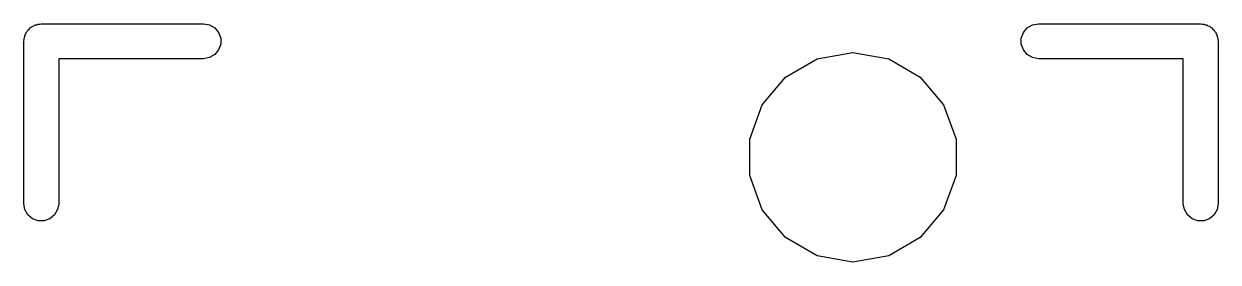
# Model space of a CAD drawing. Header units: millimetres. Extents: x 37 to 156, y -137 to -19.
# Drawn here: x 62.46 to 75.54, y -46.07 to -43.46 of the extents above; entities that cross this region are included whole.
import ezdxf

# ---------------------------------------------------------------- set-up
doc = ezdxf.new("R2010")
doc.units = ezdxf.units.MM
doc.layers.add('BLACK', color=7, linetype='Continuous')

# ---------------------------------------------------------------- blocks, each defined once
blk = doc.blocks.new('hhskb2-F.SilkS')
at = {"layer": 'BLACK'}
for p, q in [((62.4793, -43.5704), (62.485, -43.5547)), ((62.485, -43.5547), (62.4957, -43.542)), ((62.4957, -43.542), (62.5041, -43.5275)), ((62.5041, -43.5275), (62.5168, -43.5168)), ((62.5168, -43.5168), (62.5275, -43.5041)), ((62.5275, -43.5041), (62.542, -43.4957)), ((62.542, -43.4957), (62.5547, -43.485)), ((62.5547, -43.485), (62.5704, -43.4793)), ((62.5704, -43.4793), (62.5848, -43.471)), ((62.5848, -43.471), (62.6013, -43.4681)), ((62.6013, -43.4681), (62.6169, -43.4624)), ((62.6169, -43.4624), (62.6336, -43.4624)), ((62.6336, -43.4624), (62.65, -43.4595)), ((62.65, -43.4595), (64.428, -43.4595)), ((64.428, -43.4595), (64.4932, -43.471)), ((64.4932, -43.471), (64.5505, -43.5041)), ((64.5505, -43.5041), (64.593, -43.5547)), ((64.593, -43.5547), (64.6156, -43.6169)), ((73.3844, -43.6169), (73.407, -43.5547)), ((73.407, -43.5547), (73.4495, -43.5041)), ((73.4495, -43.5041), (73.5068, -43.471)), ((73.5068, -43.471), (73.572, -43.4595)), ((73.572, -43.4595), (75.35, -43.4595)), ((75.35, -43.4595), (75.3664, -43.4624)), ((75.3664, -43.4624), (75.3831, -43.4624)), ((75.3831, -43.4624), (75.3987, -43.4681)), ((75.3987, -43.4681), (75.4152, -43.471)), ((75.4152, -43.471), (75.4296, -43.4793)), ((75.4296, -43.4793), (75.4453, -43.485)), ((75.4453, -43.485), (75.458, -43.4957)), ((75.458, -43.4957), (75.4725, -43.5041)), ((75.4725, -43.5041), (75.4832, -43.5168)), ((75.4832, -43.5168), (75.4959, -43.5275)), ((75.4959, -43.5275), (75.5043, -43.542)), ((75.5043, -43.542), (75.515, -43.5547)), ((75.515, -43.5547), (75.5207, -43.5704)), ((62.4595, -43.65), (62.4624, -43.6336)), ((62.4595, -45.428), (62.4595, -43.65)), ((62.4624, -43.6169), (62.4681, -43.6013)), ((62.4624, -43.6336), (62.4624, -43.6169)), ((62.4681, -43.6013), (62.471, -43.5848)), ((62.471, -43.5848), (62.4793, -43.5704)), ((64.6156, -43.6831), (64.593, -43.7452)), ((64.6156, -43.6169), (64.6156, -43.6831)), ((73.3844, -43.6831), (73.3844, -43.6169)), ((73.407, -43.7452), (73.3844, -43.6831)), ((75.5207, -43.5704), (75.529, -43.5848)), ((75.529, -43.5848), (75.5319, -43.6013)), ((75.5319, -43.6013), (75.5376, -43.6169)), ((75.5376, -43.6169), (75.5376, -43.6336)), ((75.5376, -43.6336), (75.5405, -43.65)), ((75.5405, -43.65), (75.5405, -45.428)), ((64.5505, -43.7959), (64.4932, -43.829)), ((64.593, -43.7452), (64.5505, -43.7959)), ((71.1476, -43.8418), (71.54, -43.7726)), ((71.54, -43.7726), (71.9324, -43.8418)), ((73.4495, -43.7959), (73.407, -43.7452)), ((73.5068, -43.829), (73.4495, -43.7959)), ((64.428, -43.8405), (62.8405, -43.8405)), ((62.8405, -43.8405), (62.8405, -45.428)), ((64.4932, -43.829), (64.428, -43.8405)), ((70.8025, -44.0411), (71.1476, -43.8418)), ((71.9324, -43.8418), (72.2775, -44.0411)), ((73.572, -43.8405), (73.5068, -43.829)), ((75.1595, -43.8405), (73.572, -43.8405)), ((75.1595, -45.428), (75.1595, -43.8405)), ((70.5464, -44.3463), (70.8025, -44.0411)), ((72.2775, -44.0411), (72.5336, -44.3463)), ((70.4101, -44.7208), (70.5464, -44.3463)), ((72.5336, -44.3463), (72.6699, -44.7208)), ((70.4101, -45.1192), (70.4101, -44.7208)), ((72.6699, -44.7208), (72.6699, -45.1192)), ((70.5464, -45.4937), (70.4101, -45.1192)), ((72.6699, -45.1192), (72.5336, -45.4937)), ((62.471, -45.4932), (62.4595, -45.428)), ((62.5041, -45.5505), (62.471, -45.4932)), ((62.829, -45.4932), (62.7959, -45.5505)), ((62.8405, -45.428), (62.829, -45.4932)), ((70.8025, -45.7989), (70.5464, -45.4937)), ((72.5336, -45.4937), (72.2775, -45.7989)), ((75.171, -45.4932), (75.1595, -45.428)), ((75.2041, -45.5505), (75.171, -45.4932)), ((75.529, -45.4932), (75.4959, -45.5505)), ((75.5405, -45.428), (75.529, -45.4932)), ((62.5547, -45.593), (62.5041, -45.5505)), ((62.6169, -45.6156), (62.5547, -45.593)), ((62.6831, -45.6156), (62.6169, -45.6156)), ((62.7452, -45.593), (62.6831, -45.6156)), ((62.7959, -45.5505), (62.7452, -45.593)), ((75.2548, -45.593), (75.2041, -45.5505)), ((75.3169, -45.6156), (75.2548, -45.593)), ((75.3831, -45.6156), (75.3169, -45.6156)), ((75.4453, -45.593), (75.3831, -45.6156)), ((75.4959, -45.5505), (75.4453, -45.593)), ((71.1476, -45.9982), (70.8025, -45.7989)), ((72.2775, -45.7989), (71.9324, -45.9982)), ((71.54, -46.0674), (71.1476, -45.9982)), ((71.9324, -45.9982), (71.54, -46.0674))]:
    blk.add_line(p, q, dxfattribs=at)

msp = doc.modelspace()

# ---------------------------------------------------------------- block references
msp.add_blockref('hhskb2-F.SilkS', (0, 0))

doc.saveas('drawing.dxf')
